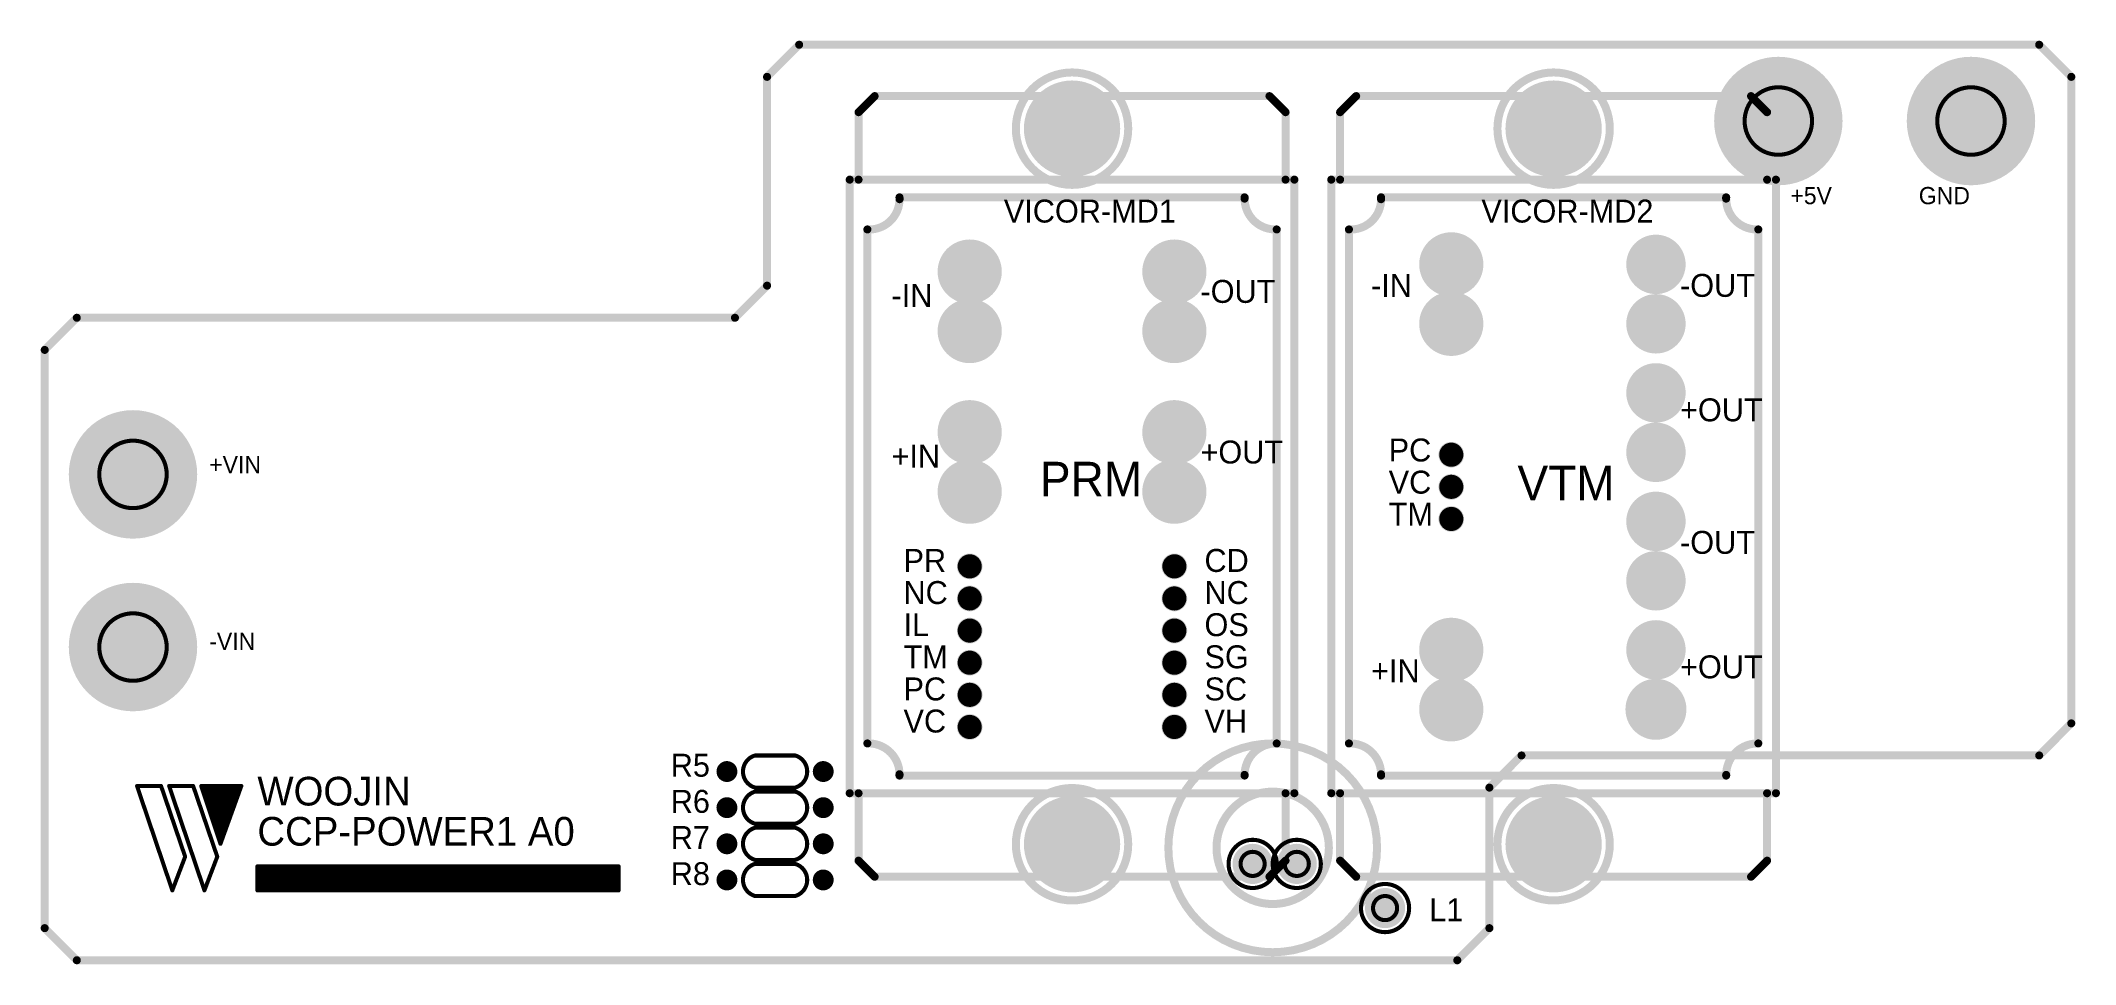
# Model space of a CAD drawing. Extents: x 0 to 126, y 0 to 57.
import ezdxf
from ezdxf.enums import TextEntityAlignment as Align

# ---------------------------------------------------------------- set-up
doc = ezdxf.new("R2010")
doc.units = 0
doc.header["$MEASUREMENT"] = 0
for name, color, linetype in [('2DLINES_1', 2, 'Continuous'), ('BOARD_OUTLINE', 1, 'Continuous'), ('COMP_OUTLINE_TOP', 4, 'Continuous'), ('PADLAYER_BOTTOM', 6, 'Continuous'), ('PADLAYER_TOP', 5, 'Continuous'), ('TEXT_1', 3, 'Continuous'), ('TEXT_ALL', 9, 'Continuous'), ('TOOL_TOP', 7, 'Continuous')]:
    doc.layers.add(name, color=color, linetype=linetype)

msp = doc.modelspace()

# ---------------------------------------------------------------- linework, layer by layer
at = {"layer": '2DLINES_1', "const_width": 0.5}
for points in [[(70, 7, 1), (83, 7, 1), (70, 7)], [(73, 7, 1), (80, 7, 1), (73, 7)]]:
    msp.add_lwpolyline(points, format="xyb", dxfattribs=at)
at = {"layer": '2DLINES_1', "const_width": 0.25}
for points in [[(5.75, 10.85), (7.25, 10.85)], [(5.75, 10.85), (7.95, 4.35)], [(7.25, 10.85), (8.75, 6.45)], [(7.75, 10.85), (9.25, 10.85)], [(7.75, 10.85), (9.95, 4.35)], [(9.25, 10.85), (10.75, 6.45)], [(9.75, 10.85), (12.25, 10.85)], [(9.75, 10.85), (10.95, 7.25)], [(9.75, 10.85), (10.95, 7.25)], [(12.25, 10.85), (9.75, 10.85)], [(9.9, 10.7), (12.1, 10.7)], [(9.9, 10.5), (12.1, 10.5)], [(10, 10.3), (12, 10.3)], [(10.1, 10.1), (11.9, 10.1)], [(10.95, 7.25), (12.25, 10.85)], [(10.1, 9.9), (11.9, 9.9)], [(10.2, 9.7), (11.8, 9.7)], [(10.3, 9.5), (11.7, 9.5)], [(10.4, 9.3), (11.6, 9.3)], [(10.4, 9.1), (11.5, 9.1)], [(10.5, 8.9), (11.4, 8.9)], [(10.5, 8.7), (11.4, 8.7)], [(10.6, 8.5), (11.3, 8.5)], [(10.6, 8.3), (11.3, 8.3)], [(10.7, 8.1), (11.2, 8.1)], [(10.8, 7.9), (11.1, 7.9)], [(10.8, 7.7), (11.1, 7.7)], [(7.95, 4.35), (8.75, 6.45)], [(9.95, 4.35), (10.75, 6.45)], [(35.75, 5.85), (13.25, 5.85)], [(13.25, 5.85), (13.25, 4.35)], [(13.45, 5.8), (35.65, 5.8)], [(13.45, 4.4), (13.45, 5.8)], [(13.5, 5.6), (35.5, 5.6)], [(13.5, 4.6), (13.5, 5.6)], [(13.65, 5.5), (35.45, 5.5)], [(13.65, 4.7), (13.65, 5.5)], [(13.75, 5.35), (35.25, 5.35)], [(13.75, 4.85), (13.75, 5.35)], [(13.85, 5.3), (35.15, 5.3)], [(13.85, 4.9), (13.85, 5.3)], [(35.05, 5.2), (13.95, 5.2)], [(13.95, 5.2), (13.95, 5)], [(13.95, 5), (35.05, 5)], [(35.05, 5), (35.05, 5.2)], [(35.15, 5.3), (35.15, 4.9)], [(35.25, 5.35), (35.25, 4.85)], [(35.45, 5.5), (35.45, 4.7)], [(35.5, 5.6), (35.5, 4.6)], [(35.65, 5.8), (35.65, 4.4)], [(35.75, 4.35), (35.75, 5.85)], [(13.25, 4.35), (35.75, 4.35)], [(35.65, 4.4), (13.45, 4.4)], [(35.5, 4.6), (13.5, 4.6)], [(35.45, 4.7), (13.65, 4.7)], [(35.25, 4.85), (13.75, 4.85)], [(35.15, 4.9), (13.85, 4.9)]]:
    msp.add_lwpolyline(points, dxfattribs=at)
at = {"layer": '2DLINES_1', "const_width": 0.125}
for points in [[(5.6875, 10.85, 1), (5.8125, 10.85, 1)], [(5.6875, 10.85, 1), (5.8125, 10.85, 1)], [(7.1875, 10.85, 1), (7.3125, 10.85, 1)], [(7.1875, 10.85, 1), (7.3125, 10.85, 1)], [(7.6875, 10.85, 1), (7.8125, 10.85, 1)], [(7.6875, 10.85, 1), (7.8125, 10.85, 1)], [(9.1875, 10.85, 1), (9.3125, 10.85, 1)], [(9.1875, 10.85, 1), (9.3125, 10.85, 1)], [(9.6875, 10.85, 1), (9.8125, 10.85, 1)], [(9.6875, 10.85, 1), (9.8125, 10.85, 1)], [(9.6875, 10.85, 1), (9.8125, 10.85, 1)], [(9.6875, 10.85, 1), (9.8125, 10.85, 1)], [(9.8375, 10.7, 1), (9.9625, 10.7, 1)], [(9.8375, 10.5, 1), (9.9625, 10.5, 1)], [(9.9375, 10.3, 1), (10.0625, 10.3, 1)], [(10.0375, 10.1, 1), (10.1625, 10.1, 1)], [(11.8375, 10.1, 1), (11.9625, 10.1, 1)], [(11.9375, 10.3, 1), (12.0625, 10.3, 1)], [(12.0375, 10.7, 1), (12.1625, 10.7, 1)], [(12.0375, 10.5, 1), (12.1625, 10.5, 1)], [(12.1875, 10.85, 1), (12.3125, 10.85, 1)], [(12.1875, 10.85, 1), (12.3125, 10.85, 1)], [(12.1875, 10.85, 1), (12.3125, 10.85, 1)], [(10.0375, 9.9, 1), (10.1625, 9.9, 1)], [(10.1375, 9.7, 1), (10.2625, 9.7, 1)], [(10.2375, 9.5, 1), (10.3625, 9.5, 1)], [(10.3375, 9.3, 1), (10.4625, 9.3, 1)], [(10.3375, 9.1, 1), (10.4625, 9.1, 1)], [(10.4375, 8.9, 1), (10.5625, 8.9, 1)], [(11.3375, 8.9, 1), (11.4625, 8.9, 1)], [(11.4375, 9.1, 1), (11.5625, 9.1, 1)], [(11.5375, 9.3, 1), (11.6625, 9.3, 1)], [(11.6375, 9.5, 1), (11.7625, 9.5, 1)], [(11.7375, 9.7, 1), (11.8625, 9.7, 1)], [(11.8375, 9.9, 1), (11.9625, 9.9, 1)], [(10.4375, 8.7, 1), (10.5625, 8.7, 1)], [(10.5375, 8.5, 1), (10.6625, 8.5, 1)], [(10.5375, 8.3, 1), (10.6625, 8.3, 1)], [(10.6375, 8.1, 1), (10.7625, 8.1, 1)], [(10.7375, 7.9, 1), (10.8625, 7.9, 1)], [(10.7375, 7.7, 1), (10.8625, 7.7, 1)], [(11.0375, 7.9, 1), (11.1625, 7.9, 1)], [(11.0375, 7.7, 1), (11.1625, 7.7, 1)], [(11.1375, 8.1, 1), (11.2625, 8.1, 1)], [(11.2375, 8.5, 1), (11.3625, 8.5, 1)], [(11.2375, 8.3, 1), (11.3625, 8.3, 1)], [(11.3375, 8.7, 1), (11.4625, 8.7, 1)], [(8.6875, 6.45, 1), (8.8125, 6.45, 1)], [(8.6875, 6.45, 1), (8.8125, 6.45, 1)], [(10.6875, 6.45, 1), (10.8125, 6.45, 1)], [(10.6875, 6.45, 1), (10.8125, 6.45, 1)], [(10.8875, 7.25, 1), (11.0125, 7.25, 1)], [(10.8875, 7.25, 1), (11.0125, 7.25, 1)], [(10.8875, 7.25, 1), (11.0125, 7.25, 1)], [(13.1875, 5.85, 1), (13.3125, 5.85, 1)], [(13.1875, 5.85, 1), (13.3125, 5.85, 1)], [(13.3875, 5.8, 1), (13.5125, 5.8, 1)], [(13.3875, 5.8, 1), (13.5125, 5.8, 1)], [(13.4375, 5.6, 1), (13.5625, 5.6, 1)], [(13.4375, 5.6, 1), (13.5625, 5.6, 1)], [(13.5875, 5.5, 1), (13.7125, 5.5, 1)], [(13.5875, 5.5, 1), (13.7125, 5.5, 1)], [(13.6875, 5.35, 1), (13.8125, 5.35, 1)], [(13.6875, 5.35, 1), (13.8125, 5.35, 1)], [(13.7875, 5.3, 1), (13.9125, 5.3, 1)], [(13.7875, 5.3, 1), (13.9125, 5.3, 1)], [(13.8875, 5.2, 1), (14.0125, 5.2, 1)], [(13.8875, 5.2, 1), (14.0125, 5.2, 1)], [(13.8875, 5, 1), (14.0125, 5, 1)], [(13.8875, 5, 1), (14.0125, 5, 1)], [(34.9875, 5.2, 1), (35.1125, 5.2, 1)], [(34.9875, 5.2, 1), (35.1125, 5.2, 1)], [(34.9875, 5, 1), (35.1125, 5, 1)], [(34.9875, 5, 1), (35.1125, 5, 1)], [(35.0875, 5.3, 1), (35.2125, 5.3, 1)], [(35.0875, 5.3, 1), (35.2125, 5.3, 1)], [(35.1875, 5.35, 1), (35.3125, 5.35, 1)], [(35.1875, 5.35, 1), (35.3125, 5.35, 1)], [(35.3875, 5.5, 1), (35.5125, 5.5, 1)], [(35.3875, 5.5, 1), (35.5125, 5.5, 1)], [(35.4375, 5.6, 1), (35.5625, 5.6, 1)], [(35.4375, 5.6, 1), (35.5625, 5.6, 1)], [(35.5875, 5.8, 1), (35.7125, 5.8, 1)], [(35.5875, 5.8, 1), (35.7125, 5.8, 1)], [(35.6875, 5.85, 1), (35.8125, 5.85, 1)], [(35.6875, 5.85, 1), (35.8125, 5.85, 1)], [(7.8875, 4.35, 1), (8.0125, 4.35, 1)], [(7.8875, 4.35, 1), (8.0125, 4.35, 1)], [(9.8875, 4.35, 1), (10.0125, 4.35, 1)], [(9.8875, 4.35, 1), (10.0125, 4.35, 1)], [(13.1875, 4.35, 1), (13.3125, 4.35, 1)], [(13.1875, 4.35, 1), (13.3125, 4.35, 1)], [(13.3875, 4.4, 1), (13.5125, 4.4, 1)], [(13.3875, 4.4, 1), (13.5125, 4.4, 1)], [(13.4375, 4.6, 1), (13.5625, 4.6, 1)], [(13.4375, 4.6, 1), (13.5625, 4.6, 1)], [(13.5875, 4.7, 1), (13.7125, 4.7, 1)], [(13.5875, 4.7, 1), (13.7125, 4.7, 1)], [(13.6875, 4.85, 1), (13.8125, 4.85, 1)], [(13.6875, 4.85, 1), (13.8125, 4.85, 1)], [(13.7875, 4.9, 1), (13.9125, 4.9, 1)], [(13.7875, 4.9, 1), (13.9125, 4.9, 1)], [(35.0875, 4.9, 1), (35.2125, 4.9, 1)], [(35.0875, 4.9, 1), (35.2125, 4.9, 1)], [(35.1875, 4.85, 1), (35.3125, 4.85, 1)], [(35.1875, 4.85, 1), (35.3125, 4.85, 1)], [(35.3875, 4.7, 1), (35.5125, 4.7, 1)], [(35.3875, 4.7, 1), (35.5125, 4.7, 1)], [(35.4375, 4.6, 1), (35.5625, 4.6, 1)], [(35.4375, 4.6, 1), (35.5625, 4.6, 1)], [(35.5875, 4.4, 1), (35.7125, 4.4, 1)], [(35.5875, 4.4, 1), (35.7125, 4.4, 1)], [(35.6875, 4.35, 1), (35.8125, 4.35, 1)], [(35.6875, 4.35, 1), (35.8125, 4.35, 1)]]:
    msp.add_lwpolyline(points, format="xyb", close=True, dxfattribs=at)
at = {"layer": 'BOARD_OUTLINE', "const_width": 0.5}
for points in [[(47, 57), (45, 55)], [(124.25, 57), (47, 57)], [(126.25, 55), (124.25, 57)], [(45, 55), (45, 42)], [(126.25, 14.75), (126.25, 55)], [(45, 42), (43, 40)], [(2, 40), (0, 38)], [(43, 40), (2, 40)], [(0, 38), (0, 2)], [(124.25, 12.75), (126.25, 14.75)], [(90, 10.75), (92, 12.75)], [(92, 12.75), (124.25, 12.75)], [(90, 2), (90, 10.75)], [(0, 2), (2, 0)], [(88, 0), (90, 2)], [(2, 0), (88, 0)]]:
    msp.add_lwpolyline(points, dxfattribs=at)
at = {"layer": 'BOARD_OUTLINE', "const_width": 0.25}
for points in [[(46.875, 57, 1), (47.125, 57, 1)], [(46.875, 57, 1), (47.125, 57, 1)], [(124.125, 57, 1), (124.375, 57, 1)], [(124.125, 57, 1), (124.375, 57, 1)], [(44.875, 55, 1), (45.125, 55, 1)], [(44.875, 55, 1), (45.125, 55, 1)], [(126.125, 55, 1), (126.375, 55, 1)], [(126.125, 55, 1), (126.375, 55, 1)], [(44.875, 42, 1), (45.125, 42, 1)], [(44.875, 42, 1), (45.125, 42, 1)], [(1.875, 40, 1), (2.125, 40, 1)], [(1.875, 40, 1), (2.125, 40, 1)], [(42.875, 40, 1), (43.125, 40, 1)], [(42.875, 40, 1), (43.125, 40, 1)], [(-0.125, 38, 1), (0.125, 38, 1)], [(-0.125, 38, 1), (0.125, 38, 1)], [(126.125, 14.75, 1), (126.375, 14.75, 1)], [(126.125, 14.75, 1), (126.375, 14.75, 1)], [(91.875, 12.75, 1), (92.125, 12.75, 1)], [(91.875, 12.75, 1), (92.125, 12.75, 1)], [(124.125, 12.75, 1), (124.375, 12.75, 1)], [(124.125, 12.75, 1), (124.375, 12.75, 1)], [(89.875, 10.75, 1), (90.125, 10.75, 1)], [(89.875, 10.75, 1), (90.125, 10.75, 1)], [(-0.125, 2, 1), (0.125, 2, 1)], [(-0.125, 2, 1), (0.125, 2, 1)], [(89.875, 2, 1), (90.125, 2, 1)], [(89.875, 2, 1), (90.125, 2, 1)], [(1.875, 0, 1), (2.125, 0, 1)], [(1.875, 0, 1), (2.125, 0, 1)], [(87.875, 0, 1), (88.125, 0, 1)], [(87.875, 0, 1), (88.125, 0, 1)]]:
    msp.add_lwpolyline(points, format="xyb", close=True, dxfattribs=at)
at = {"layer": 'COMP_OUTLINE_TOP', "const_width": 0.5}
for points in [[(51.69999, 53.8), (50.69999, 52.79999)], [(76.29999, 53.8), (51.69999, 53.8)], [(77.29999, 52.8), (76.29999, 53.8)], [(81.69999, 53.8), (80.69999, 52.79999)], [(106.29999, 53.8), (81.69999, 53.8)], [(107.29999, 52.8), (106.29999, 53.8)], [(50.69999, 52.79999), (50.69999, 48.6)], [(77.29999, 48.6), (77.29999, 52.8)], [(80.69999, 52.79999), (80.69999, 48.6)], [(107.29999, 48.6), (107.29999, 52.8)], [(77.84999, 48.6), (50.14999, 48.6)], [(50.14999, 48.6), (50.15001, 10.4)], [(50.69999, 48.6), (77.29999, 48.6)], [(77.85001, 10.4), (77.84999, 48.6)], [(107.84999, 48.6), (80.14999, 48.6)], [(80.14999, 48.6), (80.15001, 10.4)], [(80.69999, 48.6), (107.29999, 48.6)], [(107.85001, 10.4), (107.84999, 48.6)], [(51.25001, 13.5), (51.24999, 45.5)], [(81.25001, 13.5), (81.24999, 45.5)], [(74.74958, 11.54104), (74.75001, 11.5)], [(104.74958, 11.54104), (104.75001, 11.5)], [(50.15001, 10.4), (77.85001, 10.4)], [(77.30001, 10.4), (50.70001, 10.4)], [(50.70001, 10.4), (50.70001, 6.2)], [(77.30001, 6.20001), (77.30001, 10.4)], [(80.15001, 10.4), (107.85001, 10.4)], [(107.30001, 10.4), (80.70001, 10.4)], [(80.70001, 10.4), (80.70001, 6.2)], [(107.30001, 6.20001), (107.30001, 10.4)], [(50.70001, 6.2), (51.70001, 5.2)], [(76.30001, 5.2), (77.30001, 6.20001)], [(80.70001, 6.2), (81.70001, 5.2)], [(106.30001, 5.2), (107.30001, 6.20001)], [(51.70001, 5.2), (76.30001, 5.2)], [(81.70001, 5.2), (106.30001, 5.2)]]:
    msp.add_lwpolyline(points, dxfattribs=at)
at = {"layer": 'COMP_OUTLINE_TOP'}
for points, const_width in [([(51.57499, 53.8, 1), (51.82499, 53.8, 1)], 0.25), ([(51.57499, 53.8, 1), (51.82499, 53.8, 1)], 0.25), ([(76.17499, 53.8, 1), (76.42499, 53.8, 1)], 0.25), ([(76.17499, 53.8, 1), (76.42499, 53.8, 1)], 0.25), ([(81.57499, 53.8, 1), (81.82499, 53.8, 1)], 0.25), ([(81.57499, 53.8, 1), (81.82499, 53.8, 1)], 0.25), ([(106.17499, 53.8, 1), (106.42499, 53.8, 1)], 0.25), ([(106.17499, 53.8, 1), (106.42499, 53.8, 1)], 0.25), ([(50.57499, 52.79999, 1), (50.82499, 52.79999, 1)], 0.25), ([(50.57499, 52.79999, 1), (50.82499, 52.79999, 1)], 0.25), ([(77.17499, 52.8, 1), (77.42499, 52.8, 1)], 0.25), ([(77.17499, 52.8, 1), (77.42499, 52.8, 1)], 0.25), ([(80.57499, 52.79999, 1), (80.82499, 52.79999, 1)], 0.25), ([(80.57499, 52.79999, 1), (80.82499, 52.79999, 1)], 0.25), ([(107.17499, 52.8, 1), (107.42499, 52.8, 1)], 0.25), ([(107.17499, 52.8, 1), (107.42499, 52.8, 1)], 0.25), ([(50.02499, 48.6, 1), (50.27499, 48.6, 1)], 0.25), ([(50.02499, 48.6, 1), (50.27499, 48.6, 1)], 0.25), ([(50.57499, 48.6, 1), (50.82499, 48.6, 1)], 0.25), ([(50.57499, 48.6, 1), (50.82499, 48.6, 1)], 0.25), ([(77.17499, 48.6, 1), (77.42499, 48.6, 1)], 0.25), ([(77.17499, 48.6, 1), (77.42499, 48.6, 1)], 0.25), ([(77.72499, 48.6, 1), (77.97499, 48.6, 1)], 0.25), ([(77.72499, 48.6, 1), (77.97499, 48.6, 1)], 0.25), ([(80.02499, 48.6, 1), (80.27499, 48.6, 1)], 0.25), ([(80.02499, 48.6, 1), (80.27499, 48.6, 1)], 0.25), ([(80.57499, 48.6, 1), (80.82499, 48.6, 1)], 0.25), ([(80.57499, 48.6, 1), (80.82499, 48.6, 1)], 0.25), ([(107.17499, 48.6, 1), (107.42499, 48.6, 1)], 0.25), ([(107.17499, 48.6, 1), (107.42499, 48.6, 1)], 0.25), ([(107.72499, 48.6, 1), (107.97499, 48.6, 1)], 0.25), ([(107.72499, 48.6, 1), (107.97499, 48.6, 1)], 0.25), ([(53.12499, 47.5, 1), (53.37499, 47.5, 1)], 0.25), ([(53.12499, 47.5, 1), (53.37499, 47.5, 1)], 0.25), ([(53.12861, 47.38317, 1), (53.37861, 47.38317, 1)], 0.25), ([(53.12861, 47.38317, 1), (53.37861, 47.38317, 1)], 0.25), ([(74.62331, 47.41955, 1), (74.87331, 47.41955, 1)], 0.25), ([(74.62331, 47.41955, 1), (74.87331, 47.41955, 1)], 0.25), ([(74.625, 47.5, 1), (74.875, 47.5, 1)], 0.25), ([(74.625, 47.5, 1), (74.875, 47.5, 1)], 0.25), ([(83.12499, 47.5, 1), (83.37499, 47.5, 1)], 0.25), ([(83.12499, 47.5, 1), (83.37499, 47.5, 1)], 0.25), ([(83.12861, 47.38317, 1), (83.37861, 47.38317, 1)], 0.25), ([(83.12861, 47.38317, 1), (83.37861, 47.38317, 1)], 0.25), ([(104.62331, 47.41955, 1), (104.87331, 47.41955, 1)], 0.25), ([(104.62331, 47.41955, 1), (104.87331, 47.41955, 1)], 0.25), ([(104.625, 47.5, 1), (104.875, 47.5, 1)], 0.25), ([(104.625, 47.5, 1), (104.875, 47.5, 1)], 0.25), ([(51.12499, 45.5, 1), (51.37499, 45.5, 1)], 0.25), ([(51.12499, 45.5, 1), (51.37499, 45.5, 1)], 0.25), ([(76.62499, 45.5, 1), (76.87499, 45.5, 1)], 0.25), ([(76.62499, 45.5, 1), (76.87499, 45.5, 1)], 0.25), ([(81.12499, 45.5, 1), (81.37499, 45.5, 1)], 0.25), ([(81.12499, 45.5, 1), (81.37499, 45.5, 1)], 0.25), ([(106.62499, 45.5, 1), (106.87499, 45.5, 1)], 0.25), ([(106.62499, 45.5, 1), (106.87499, 45.5, 1)], 0.25), ([(44.1865, 12.75, 1), (44.3135, 12.75, 1)], 0.127), ([(44.1865, 12.75, 1), (44.3135, 12.75, 1)], 0.127), ([(46.6865, 12.75, 1), (46.8135, 12.75, 1)], 0.127), ([(46.6865, 12.75, 1), (46.8135, 12.75, 1)], 0.127), ([(51.12501, 13.5, 1), (51.37501, 13.5, 1)], 0.25), ([(51.12501, 13.5, 1), (51.37501, 13.5, 1)], 0.25), ([(76.62501, 13.5, 1), (76.87501, 13.5, 1)], 0.25), ([(76.62501, 13.5, 1), (76.87501, 13.5, 1)], 0.25), ([(81.12501, 13.5, 1), (81.37501, 13.5, 1)], 0.25), ([(81.12501, 13.5, 1), (81.37501, 13.5, 1)], 0.25), ([(106.62501, 13.5, 1), (106.87501, 13.5, 1)], 0.25), ([(106.62501, 13.5, 1), (106.87501, 13.5, 1)], 0.25), ([(43.4365, 11.75, 1), (43.5635, 11.75, 1)], 0.127), ([(43.4365, 11.75, 1), (43.5635, 11.75, 1)], 0.127), ([(47.4365, 11.75, 1), (47.5635, 11.75, 1)], 0.127), ([(47.4365, 11.75, 1), (47.5635, 11.75, 1)], 0.127), ([(53.125, 11.5, 1), (53.375, 11.5, 1)], 0.25), ([(53.125, 11.5, 1), (53.375, 11.5, 1)], 0.25), ([(53.12669, 11.58045, 1), (53.37669, 11.58045, 1)], 0.25), ([(53.12669, 11.58045, 1), (53.37669, 11.58045, 1)], 0.25), ([(74.62458, 11.54104, 1), (74.87458, 11.54104, 1)], 0.25), ([(74.62458, 11.54104, 1), (74.87458, 11.54104, 1)], 0.25), ([(74.62501, 11.5, 1), (74.87501, 11.5, 1)], 0.25), ([(74.62501, 11.5, 1), (74.87501, 11.5, 1)], 0.25), ([(83.125, 11.5, 1), (83.375, 11.5, 1)], 0.25), ([(83.125, 11.5, 1), (83.375, 11.5, 1)], 0.25), ([(83.12669, 11.58045, 1), (83.37669, 11.58045, 1)], 0.25), ([(83.12669, 11.58045, 1), (83.37669, 11.58045, 1)], 0.25), ([(104.62458, 11.54104, 1), (104.87458, 11.54104, 1)], 0.25), ([(104.62458, 11.54104, 1), (104.87458, 11.54104, 1)], 0.25), ([(104.62501, 11.5, 1), (104.87501, 11.5, 1)], 0.25), ([(104.62501, 11.5, 1), (104.87501, 11.5, 1)], 0.25), ([(44.1865, 10.75, 1), (44.3135, 10.75, 1)], 0.127), ([(44.1865, 10.75, 1), (44.3135, 10.75, 1)], 0.127), ([(44.1865, 10.5, 1), (44.3135, 10.5, 1)], 0.127), ([(44.1865, 10.5, 1), (44.3135, 10.5, 1)], 0.127), ([(46.6865, 10.75, 1), (46.8135, 10.75, 1)], 0.127), ([(46.6865, 10.75, 1), (46.8135, 10.75, 1)], 0.127), ([(46.6865, 10.5, 1), (46.8135, 10.5, 1)], 0.127), ([(46.6865, 10.5, 1), (46.8135, 10.5, 1)], 0.127), ([(50.02501, 10.4, 1), (50.27501, 10.4, 1)], 0.25), ([(50.02501, 10.4, 1), (50.27501, 10.4, 1)], 0.25), ([(50.57501, 10.4, 1), (50.82501, 10.4, 1)], 0.25), ([(50.57501, 10.4, 1), (50.82501, 10.4, 1)], 0.25), ([(77.17501, 10.4, 1), (77.42501, 10.4, 1)], 0.25), ([(77.17501, 10.4, 1), (77.42501, 10.4, 1)], 0.25), ([(77.72501, 10.4, 1), (77.97501, 10.4, 1)], 0.25), ([(77.72501, 10.4, 1), (77.97501, 10.4, 1)], 0.25), ([(80.02501, 10.4, 1), (80.27501, 10.4, 1)], 0.25), ([(80.02501, 10.4, 1), (80.27501, 10.4, 1)], 0.25), ([(80.57501, 10.4, 1), (80.82501, 10.4, 1)], 0.25), ([(80.57501, 10.4, 1), (80.82501, 10.4, 1)], 0.25), ([(107.17501, 10.4, 1), (107.42501, 10.4, 1)], 0.25), ([(107.17501, 10.4, 1), (107.42501, 10.4, 1)], 0.25), ([(107.72501, 10.4, 1), (107.97501, 10.4, 1)], 0.25), ([(107.72501, 10.4, 1), (107.97501, 10.4, 1)], 0.25), ([(43.4365, 9.5, 1), (43.5635, 9.5, 1)], 0.127), ([(43.4365, 9.5, 1), (43.5635, 9.5, 1)], 0.127), ([(47.4365, 9.5, 1), (47.5635, 9.5, 1)], 0.127), ([(47.4365, 9.5, 1), (47.5635, 9.5, 1)], 0.127), ([(44.1865, 8.5, 1), (44.3135, 8.5, 1)], 0.127), ([(44.1865, 8.5, 1), (44.3135, 8.5, 1)], 0.127), ([(44.1865, 8.25, 1), (44.3135, 8.25, 1)], 0.127), ([(44.1865, 8.25, 1), (44.3135, 8.25, 1)], 0.127), ([(46.6865, 8.5, 1), (46.8135, 8.5, 1)], 0.127), ([(46.6865, 8.5, 1), (46.8135, 8.5, 1)], 0.127), ([(46.6865, 8.25, 1), (46.8135, 8.25, 1)], 0.127), ([(46.6865, 8.25, 1), (46.8135, 8.25, 1)], 0.127), ([(43.4365, 7.25, 1), (43.5635, 7.25, 1)], 0.127), ([(43.4365, 7.25, 1), (43.5635, 7.25, 1)], 0.127), ([(44.1865, 6.25, 1), (44.3135, 6.25, 1)], 0.127), ([(44.1865, 6.25, 1), (44.3135, 6.25, 1)], 0.127), ([(46.6865, 6.25, 1), (46.8135, 6.25, 1)], 0.127), ([(46.6865, 6.25, 1), (46.8135, 6.25, 1)], 0.127), ([(47.4365, 7.25, 1), (47.5635, 7.25, 1)], 0.127), ([(47.4365, 7.25, 1), (47.5635, 7.25, 1)], 0.127), ([(50.57501, 6.2, 1), (50.82501, 6.2, 1)], 0.25), ([(50.57501, 6.2, 1), (50.82501, 6.2, 1)], 0.25), ([(77.17501, 6.20001, 1), (77.42501, 6.20001, 1)], 0.25), ([(77.17501, 6.20001, 1), (77.42501, 6.20001, 1)], 0.25), ([(80.57501, 6.2, 1), (80.82501, 6.2, 1)], 0.25), ([(80.57501, 6.2, 1), (80.82501, 6.2, 1)], 0.25), ([(107.17501, 6.20001, 1), (107.42501, 6.20001, 1)], 0.25), ([(107.17501, 6.20001, 1), (107.42501, 6.20001, 1)], 0.25), ([(43.4365, 5, 1), (43.5635, 5, 1)], 0.127), ([(43.4365, 5, 1), (43.5635, 5, 1)], 0.127), ([(44.1865, 6, 1), (44.3135, 6, 1)], 0.127), ([(44.1865, 6, 1), (44.3135, 6, 1)], 0.127), ([(46.6865, 6, 1), (46.8135, 6, 1)], 0.127), ([(46.6865, 6, 1), (46.8135, 6, 1)], 0.127), ([(47.4365, 5, 1), (47.5635, 5, 1)], 0.127), ([(47.4365, 5, 1), (47.5635, 5, 1)], 0.127), ([(51.57501, 5.2, 1), (51.82501, 5.2, 1)], 0.25), ([(51.57501, 5.2, 1), (51.82501, 5.2, 1)], 0.25), ([(76.17501, 5.2, 1), (76.42501, 5.2, 1)], 0.25), ([(76.17501, 5.2, 1), (76.42501, 5.2, 1)], 0.25), ([(81.57501, 5.2, 1), (81.82501, 5.2, 1)], 0.25), ([(81.57501, 5.2, 1), (81.82501, 5.2, 1)], 0.25), ([(106.17501, 5.2, 1), (106.42501, 5.2, 1)], 0.25), ([(106.17501, 5.2, 1), (106.42501, 5.2, 1)], 0.25), ([(44.1865, 4, 1), (44.3135, 4, 1)], 0.127), ([(44.1865, 4, 1), (44.3135, 4, 1)], 0.127), ([(46.6865, 4, 1), (46.8135, 4, 1)], 0.127), ([(46.6865, 4, 1), (46.8135, 4, 1)], 0.127)]:
    msp.add_lwpolyline(points, format="xyb", close=True, dxfattribs=dict(at, const_width=const_width))
for points, const_width in [([(51.24999, 45.5, 0.43248), (53.25361, 47.38317, 0.015491)], 0.5), ([(53.25361, 47.38317, 0.015491), (53.24999, 47.5)], 0.5), ([(53.24999, 47.5), (74.75, 47.5, 0.010472)], 0.5), ([(74.75, 47.5, 0.010472), (74.74831, 47.41955, 0.426536)], 0.5), ([(74.74831, 47.41955, 0.426536), (76.74999, 45.5)], 0.5), ([(81.24999, 45.5, 0.43248), (83.25361, 47.38317, 0.015491)], 0.5), ([(83.25361, 47.38317, 0.015491), (83.24999, 47.5)], 0.5), ([(83.24999, 47.5), (104.75, 47.5, 0.010472)], 0.5), ([(104.75, 47.5, 0.010472), (104.74831, 47.41955, 0.426536)], 0.5), ([(104.74831, 47.41955, 0.426536), (106.74999, 45.5)], 0.5), ([(76.74999, 45.5), (76.75001, 13.5, 0.420362)], 0.5), ([(106.74999, 45.5), (106.75001, 13.5, 0.420362)], 0.5), ([(43.5, 11.75, -0.333333), (44.25, 12.75)], 0.254), ([(44.25, 12.75), (46.75, 12.75, -0.333333)], 0.254), ([(46.75, 12.75, -0.333333), (47.5, 11.75, -0.333333)], 0.254), ([(53.25169, 11.58045, 0.426536), (51.25001, 13.5)], 0.5), ([(76.75001, 13.5, 0.420362), (74.74958, 11.54104)], 0.5), ([(83.25169, 11.58045, 0.426536), (81.25001, 13.5)], 0.5), ([(106.75001, 13.5, 0.420362), (104.74958, 11.54104)], 0.5), ([(44.25, 10.75, -0.333333), (43.5, 11.75, -0.333333)], 0.254), ([(47.5, 11.75, -0.333333), (46.75, 10.75)], 0.254), ([(53.25, 11.5, 0.010472), (53.25169, 11.58045, 0.426536)], 0.5), ([(74.75001, 11.5), (53.25, 11.5, 0.010472)], 0.5), ([(83.25, 11.5, 0.010472), (83.25169, 11.58045, 0.426536)], 0.5), ([(104.75001, 11.5), (83.25, 11.5, 0.010472)], 0.5), ([(43.5, 9.5, -0.333333), (44.25, 10.5)], 0.254), ([(46.75, 10.75), (44.25, 10.75, -0.333333)], 0.254), ([(44.25, 10.5), (46.75, 10.5, -0.333333)], 0.254), ([(46.75, 10.5, -0.333333), (47.5, 9.5, -0.333333)], 0.254), ([(44.25, 8.5, -0.333333), (43.5, 9.5, -0.333333)], 0.254), ([(47.5, 9.5, -0.333333), (46.75, 8.5)], 0.254), ([(43.5, 7.25, -0.333333), (44.25, 8.25)], 0.254), ([(46.75, 8.5), (44.25, 8.5, -0.333333)], 0.254), ([(44.25, 8.25), (46.75, 8.25, -0.333333)], 0.254), ([(46.75, 8.25, -0.333333), (47.5, 7.25, -0.333333)], 0.254), ([(73.75, 6, 1), (76.75, 6, 1), (73.75, 6)], 0.254), ([(76.5, 6, 1), (79.5, 6, 1), (76.5, 6)], 0.254), ([(44.25, 6.25, -0.333333), (43.5, 7.25, -0.333333)], 0.254), ([(46.75, 6.25), (44.25, 6.25, -0.333333)], 0.254), ([(47.5, 7.25, -0.333333), (46.75, 6.25)], 0.254), ([(43.5, 5, -0.333333), (44.25, 6)], 0.254), ([(44.25, 4, -0.333333), (43.5, 5, -0.333333)], 0.254), ([(44.25, 6), (46.75, 6, -0.333333)], 0.254), ([(46.75, 6, -0.333333), (47.5, 5, -0.333333)], 0.254), ([(47.5, 5, -0.333333), (46.75, 4)], 0.254), ([(46.75, 4), (44.25, 4, -0.333333)], 0.254), ([(82, 3.25, 1), (85, 3.25, 1), (82, 3.25)], 0.254)]:
    msp.add_lwpolyline(points, format="xyb", dxfattribs=dict(at, const_width=const_width))
at = {"layer": 'PADLAYER_BOTTOM'}
for points, const_width in [([(106, 52.25, 1), (110, 52.25, 1)], 4), ([(118, 52.25, 1), (122, 52.25, 1)], 4), ([(62.49999, 51.775, 1), (65.49999, 51.775, 1)], 3), ([(92.49999, 51.775, 1), (95.49999, 51.775, 1)], 3), ([(56.625, 42.875, 1), (58.625, 42.875, 1)], 2), ([(69.375, 42.875, 1), (71.375, 42.875, 1)], 2), ([(86.625, 43.325, 1), (88.625, 43.325, 1)], 2), ([(99.45, 43.325, 1), (101.3, 43.325, 1)], 1.85), ([(56.625, 39.175, 1), (58.625, 39.175, 1)], 2), ([(69.375, 39.175, 1), (71.375, 39.175, 1)], 2), ([(86.625, 39.625, 1), (88.625, 39.625, 1)], 2), ([(99.45, 39.625, 1), (101.3, 39.625, 1)], 1.85), ([(99.45, 35.325, 1), (101.3, 35.325, 1)], 1.85), ([(3.5, 30.25, 1), (7.5, 30.25, 1)], 4), ([(56.625, 32.875, 1), (58.625, 32.875, 1)], 2), ([(69.375, 32.875, 1), (71.375, 32.875, 1)], 2), ([(99.45, 31.625, 1), (101.3, 31.625, 1)], 1.85), ([(87.25, 31.475, 1), (88, 31.475, 1)], 0.75), ([(56.625, 29.175, 1), (58.625, 29.175, 1)], 2), ([(69.375, 29.175, 1), (71.375, 29.175, 1)], 2), ([(87.25, 29.475, 1), (88, 29.475, 1)], 0.75), ([(99.45, 27.325, 1), (101.3, 27.325, 1)], 1.85), ([(87.25, 27.475, 1), (88, 27.475, 1)], 0.75), ([(99.45, 23.625, 1), (101.3, 23.625, 1)], 1.85), ([(57.25, 24.525, 1), (58, 24.525, 1)], 0.75), ([(70, 24.525, 1), (70.75, 24.525, 1)], 0.75), ([(3.5, 19.5, 1), (7.5, 19.5, 1)], 4), ([(57.25, 22.525, 1), (58, 22.525, 1)], 0.75), ([(70, 22.525, 1), (70.75, 22.525, 1)], 0.75), ([(57.25, 20.525, 1), (58, 20.525, 1)], 0.75), ([(70, 20.525, 1), (70.75, 20.525, 1)], 0.75), ([(86.625, 19.325, 1), (88.625, 19.325, 1)], 2), ([(99.45, 19.325, 1), (101.3, 19.325, 1)], 1.85), ([(57.25, 18.525, 1), (58, 18.525, 1)], 0.75), ([(70, 18.525, 1), (70.75, 18.525, 1)], 0.75), ([(57.25, 16.525, 1), (58, 16.525, 1)], 0.75), ([(70, 16.525, 1), (70.75, 16.525, 1)], 0.75), ([(86.625, 15.625, 1), (88.625, 15.625, 1)], 2), ([(99.425, 15.625, 1), (101.325, 15.625, 1)], 1.9), ([(57.25, 14.525, 1), (58, 14.525, 1)], 0.75), ([(70, 14.525, 1), (70.75, 14.525, 1)], 0.75), ([(42.175, 11.75, 1), (42.825, 11.75, 1)], 0.65), ([(48.175, 11.75, 1), (48.825, 11.75, 1)], 0.65), ([(42.175, 9.5, 1), (42.825, 9.5, 1)], 0.65), ([(48.175, 9.5, 1), (48.825, 9.5, 1)], 0.65), ([(62.50001, 7.225, 1), (65.50001, 7.225, 1)], 3), ([(92.50001, 7.225, 1), (95.50001, 7.225, 1)], 3), ([(42.175, 7.25, 1), (42.825, 7.25, 1)], 0.65), ([(48.175, 7.25, 1), (48.825, 7.25, 1)], 0.65), ([(74.625, 6, 1), (75.875, 6, 1)], 1.25), ([(77.375, 6, 1), (78.625, 6, 1)], 1.25), ([(42.175, 5, 1), (42.825, 5, 1)], 0.65), ([(48.175, 5, 1), (48.825, 5, 1)], 0.65), ([(82.875, 3.25, 1), (84.125, 3.25, 1)], 1.25)]:
    msp.add_lwpolyline(points, format="xyb", close=True, dxfattribs=dict(at, const_width=const_width))
at = {"layer": 'PADLAYER_TOP'}
for points, const_width in [([(106, 52.25, 1), (110, 52.25, 1)], 4), ([(118, 52.25, 1), (122, 52.25, 1)], 4), ([(62.49999, 51.775, 1), (65.49999, 51.775, 1)], 3), ([(92.49999, 51.775, 1), (95.49999, 51.775, 1)], 3), ([(56.625, 42.875, 1), (58.625, 42.875, 1)], 2), ([(69.375, 42.875, 1), (71.375, 42.875, 1)], 2), ([(86.625, 43.325, 1), (88.625, 43.325, 1)], 2), ([(99.45, 43.325, 1), (101.3, 43.325, 1)], 1.85), ([(56.625, 39.175, 1), (58.625, 39.175, 1)], 2), ([(69.375, 39.175, 1), (71.375, 39.175, 1)], 2), ([(86.625, 39.625, 1), (88.625, 39.625, 1)], 2), ([(99.45, 39.625, 1), (101.3, 39.625, 1)], 1.85), ([(99.45, 35.325, 1), (101.3, 35.325, 1)], 1.85), ([(3.5, 30.25, 1), (7.5, 30.25, 1)], 4), ([(56.625, 32.875, 1), (58.625, 32.875, 1)], 2), ([(69.375, 32.875, 1), (71.375, 32.875, 1)], 2), ([(99.45, 31.625, 1), (101.3, 31.625, 1)], 1.85), ([(87.25, 31.475, 1), (88, 31.475, 1)], 0.75), ([(56.625, 29.175, 1), (58.625, 29.175, 1)], 2), ([(69.375, 29.175, 1), (71.375, 29.175, 1)], 2), ([(87.25, 29.475, 1), (88, 29.475, 1)], 0.75), ([(99.45, 27.325, 1), (101.3, 27.325, 1)], 1.85), ([(87.25, 27.475, 1), (88, 27.475, 1)], 0.75), ([(99.45, 23.625, 1), (101.3, 23.625, 1)], 1.85), ([(57.25, 24.525, 1), (58, 24.525, 1)], 0.75), ([(70, 24.525, 1), (70.75, 24.525, 1)], 0.75), ([(3.5, 19.5, 1), (7.5, 19.5, 1)], 4), ([(57.25, 22.525, 1), (58, 22.525, 1)], 0.75), ([(70, 22.525, 1), (70.75, 22.525, 1)], 0.75), ([(57.25, 20.525, 1), (58, 20.525, 1)], 0.75), ([(70, 20.525, 1), (70.75, 20.525, 1)], 0.75), ([(86.625, 19.325, 1), (88.625, 19.325, 1)], 2), ([(99.45, 19.325, 1), (101.3, 19.325, 1)], 1.85), ([(57.25, 18.525, 1), (58, 18.525, 1)], 0.75), ([(70, 18.525, 1), (70.75, 18.525, 1)], 0.75), ([(57.25, 16.525, 1), (58, 16.525, 1)], 0.75), ([(70, 16.525, 1), (70.75, 16.525, 1)], 0.75), ([(86.625, 15.625, 1), (88.625, 15.625, 1)], 2), ([(99.425, 15.625, 1), (101.325, 15.625, 1)], 1.9), ([(57.25, 14.525, 1), (58, 14.525, 1)], 0.75), ([(70, 14.525, 1), (70.75, 14.525, 1)], 0.75), ([(42.175, 11.75, 1), (42.825, 11.75, 1)], 0.65), ([(48.175, 11.75, 1), (48.825, 11.75, 1)], 0.65), ([(42.175, 9.5, 1), (42.825, 9.5, 1)], 0.65), ([(48.175, 9.5, 1), (48.825, 9.5, 1)], 0.65), ([(62.50001, 7.225, 1), (65.50001, 7.225, 1)], 3), ([(92.50001, 7.225, 1), (95.50001, 7.225, 1)], 3), ([(42.175, 7.25, 1), (42.825, 7.25, 1)], 0.65), ([(48.175, 7.25, 1), (48.825, 7.25, 1)], 0.65), ([(74.625, 6, 1), (75.875, 6, 1)], 1.25), ([(77.375, 6, 1), (78.625, 6, 1)], 1.25), ([(42.175, 5, 1), (42.825, 5, 1)], 0.65), ([(48.175, 5, 1), (48.825, 5, 1)], 0.65), ([(82.875, 3.25, 1), (84.125, 3.25, 1)], 1.25)]:
    msp.add_lwpolyline(points, format="xyb", close=True, dxfattribs=dict(at, const_width=const_width))
at = {"layer": 'TOOL_TOP'}
for points, const_width in [([(60.49999, 51.775, 1), (67.49999, 51.775, 1), (60.49999, 51.775)], 0.5), ([(90.49999, 51.775, 1), (97.49999, 51.775, 1), (90.49999, 51.775)], 0.5), ([(105.9, 52.25, 1), (110.1, 52.25, 1), (105.9, 52.25)], 0.254), ([(117.9, 52.25, 1), (122.1, 52.25, 1), (117.9, 52.25)], 0.254), ([(56.375, 42.875, 1), (58.875, 42.875, 1), (56.375, 42.875)], 0.5), ([(69.125, 42.875, 1), (71.625, 42.875, 1), (69.125, 42.875)], 0.5), ([(86.375, 43.325, 1), (88.875, 43.325, 1), (86.375, 43.325)], 0.5), ([(99.125, 43.325, 1), (101.625, 43.325, 1), (99.125, 43.325)], 0.5), ([(56.375, 39.175, 1), (58.875, 39.175, 1), (56.375, 39.175)], 0.5), ([(69.125, 39.175, 1), (71.625, 39.175, 1), (69.125, 39.175)], 0.5), ([(86.375, 39.625, 1), (88.875, 39.625, 1), (86.375, 39.625)], 0.5), ([(99.125, 39.625, 1), (101.625, 39.625, 1), (99.125, 39.625)], 0.5), ([(99.125, 35.325, 1), (101.625, 35.325, 1), (99.125, 35.325)], 0.5), ([(56.375, 32.875, 1), (58.875, 32.875, 1), (56.375, 32.875)], 0.5), ([(69.125, 32.875, 1), (71.625, 32.875, 1), (69.125, 32.875)], 0.5), ([(99.125, 31.625, 1), (101.625, 31.625, 1), (99.125, 31.625)], 0.5), ([(3.4, 30.25, 1), (7.6, 30.25, 1), (3.4, 30.25)], 0.254), ([(87.075, 31.475, 1), (88.175, 31.475, 1), (87.075, 31.475)], 0.5), ([(56.375, 29.175, 1), (58.875, 29.175, 1), (56.375, 29.175)], 0.5), ([(69.125, 29.175, 1), (71.625, 29.175, 1), (69.125, 29.175)], 0.5), ([(87.075, 29.475, 1), (88.175, 29.475, 1), (87.075, 29.475)], 0.5), ([(87.075, 27.475, 1), (88.175, 27.475, 1), (87.075, 27.475)], 0.5), ([(99.125, 27.325, 1), (101.625, 27.325, 1), (99.125, 27.325)], 0.5), ([(57.075, 24.525, 1), (58.175, 24.525, 1), (57.075, 24.525)], 0.5), ([(69.825, 24.525, 1), (70.925, 24.525, 1), (69.825, 24.525)], 0.5), ([(99.125, 23.625, 1), (101.625, 23.625, 1), (99.125, 23.625)], 0.5), ([(57.075, 22.525, 1), (58.175, 22.525, 1), (57.075, 22.525)], 0.5), ([(69.825, 22.525, 1), (70.925, 22.525, 1), (69.825, 22.525)], 0.5), ([(3.4, 19.5, 1), (7.6, 19.5, 1), (3.4, 19.5)], 0.254), ([(57.075, 20.525, 1), (58.175, 20.525, 1), (57.075, 20.525)], 0.5), ([(69.825, 20.525, 1), (70.925, 20.525, 1), (69.825, 20.525)], 0.5), ([(86.375, 19.325, 1), (88.875, 19.325, 1), (86.375, 19.325)], 0.5), ([(99.125, 19.325, 1), (101.625, 19.325, 1), (99.125, 19.325)], 0.5), ([(57.075, 18.525, 1), (58.175, 18.525, 1), (57.075, 18.525)], 0.5), ([(69.825, 18.525, 1), (70.925, 18.525, 1), (69.825, 18.525)], 0.5), ([(57.075, 16.525, 1), (58.175, 16.525, 1), (57.075, 16.525)], 0.5), ([(69.825, 16.525, 1), (70.925, 16.525, 1), (69.825, 16.525)], 0.5), ([(86.375, 15.625, 1), (88.875, 15.625, 1), (86.375, 15.625)], 0.5), ([(99.125, 15.625, 1), (101.625, 15.625, 1), (99.125, 15.625)], 0.5), ([(57.075, 14.525, 1), (58.175, 14.525, 1), (57.075, 14.525)], 0.5), ([(69.825, 14.525, 1), (70.925, 14.525, 1), (69.825, 14.525)], 0.5), ([(42.1, 11.75, 1), (42.9, 11.75, 1), (42.1, 11.75)], 0.254), ([(48.1, 11.75, 1), (48.9, 11.75, 1), (48.1, 11.75)], 0.254), ([(60.50001, 7.225, 1), (67.50001, 7.225, 1), (60.50001, 7.225)], 0.5), ([(90.50001, 7.225, 1), (97.50001, 7.225, 1), (90.50001, 7.225)], 0.5), ([(42.1, 9.5, 1), (42.9, 9.5, 1), (42.1, 9.5)], 0.254), ([(48.1, 9.5, 1), (48.9, 9.5, 1), (48.1, 9.5)], 0.254), ([(42.1, 7.25, 1), (42.9, 7.25, 1), (42.1, 7.25)], 0.254), ([(48.1, 7.25, 1), (48.9, 7.25, 1), (48.1, 7.25)], 0.254), ([(74.5, 6, 1), (76, 6, 1), (74.5, 6)], 0.254), ([(77.25, 6, 1), (78.75, 6, 1), (77.25, 6)], 0.254), ([(42.1, 5, 1), (42.9, 5, 1), (42.1, 5)], 0.254), ([(48.1, 5, 1), (48.9, 5, 1), (48.1, 5)], 0.254), ([(82.75, 3.25, 1), (84.25, 3.25, 1), (82.75, 3.25)], 0.254)]:
    msp.add_lwpolyline(points, format="xyb", dxfattribs=dict(at, const_width=const_width))

# ---------------------------------------------------------------- texts
at = {"layer": 'TEXT_1'}
for s, p in [('VICOR-MD1', (59.74999, 45.5)), ('VICOR-MD2', (89.49999, 45.5))]:
    msp.add_text(s, height=1.42858, rotation=0.000039, dxfattribs=at).set_placement(p, align=Align.BOTTOM_LEFT)
for s, height, p in [('+5V', 1.071435, (108.75, 46.75)), ('GND', 1.071435, (116.75, 46.75)), ('+VIN', 1.071435, (10.25, 30)), ('-VIN', 1.071435, (10.25, 19)), ('R5', 1.42858, (39, 11)), ('WOOJIN', 1.785725, (13.25, 9.1)), ('R6', 1.42858, (39, 8.75)), ('CCP-POWER1 A0', 1.785725, (13.25, 6.6)), ('R7', 1.42858, (39, 6.5)), ('R8', 1.42858, (39, 4.25)), ('L1', 1.42858, (86.25, 2))]:
    msp.add_text(s, height=height, dxfattribs=at).set_placement(p, align=Align.BOTTOM_LEFT)
at = {"layer": 'TEXT_ALL'}
for s, height, p in [('-IN', 1.42858, (52.75, 40.25)), ('-OUT', 1.42858, (72, 40.5)), ('-IN', 1.42858, (82.625, 40.875)), ('-OUT', 1.42858, (101.875, 40.875)), ('+OUT', 1.42858, (101.875, 33.125)), ('+IN', 1.42858, (52.75, 30.25)), ('+OUT', 1.42858, (72, 30.5)), ('PC', 1.42858, (83.725, 30.625)), ('PRM', 2.142869, (62, 28.25)), ('VC', 1.42858, (83.725, 28.625)), ('VTM', 2.142869, (91.75, 28)), ('TM', 1.42858, (83.725, 26.625)), ('-OUT', 1.42858, (101.875, 24.875)), ('PR', 1.42858, (53.5, 23.75)), ('CD', 1.42858, (72.25, 23.75)), ('NC', 1.42858, (53.5, 21.75)), ('NC', 1.42858, (72.25, 21.75)), ('IL', 1.42858, (53.5, 19.75)), ('OS', 1.42858, (72.25, 19.75)), ('TM', 1.42858, (53.5, 17.75)), ('SG', 1.42858, (72.25, 17.75)), ('+IN', 1.42858, (82.625, 16.875)), ('+OUT', 1.42858, (101.875, 17.125)), ('PC', 1.42858, (53.5, 15.75)), ('SC', 1.42858, (72.25, 15.75)), ('VC', 1.42858, (53.50001, 13.75)), ('VH', 1.42858, (72.25001, 13.75))]:
    msp.add_text(s, height=height, rotation=0.000037, dxfattribs=at).set_placement(p, align=Align.BOTTOM_LEFT)

doc.saveas('drawing.dxf')
